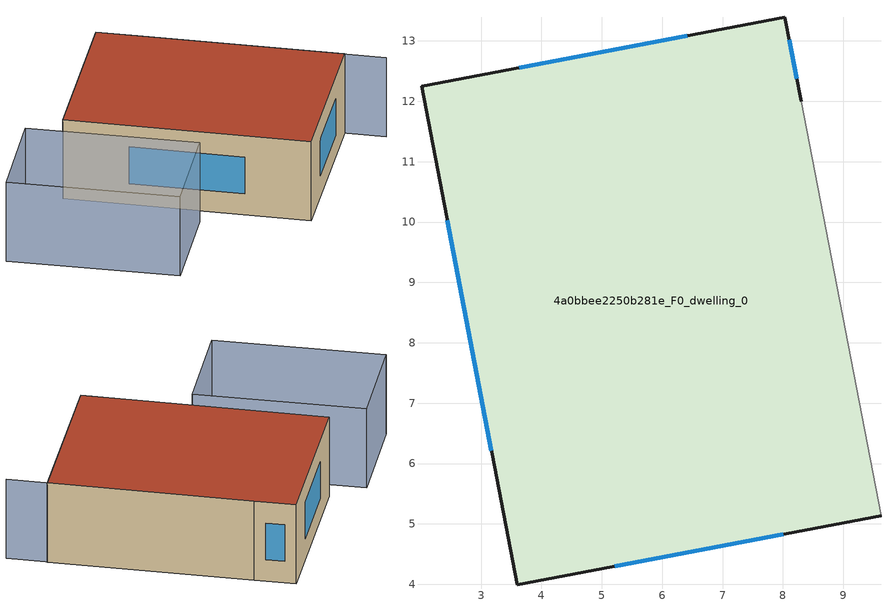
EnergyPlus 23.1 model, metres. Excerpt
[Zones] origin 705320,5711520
4a0bbee2250b281e_F0_dwelling_0
 floor ground (EU_floor_Construction): 8.03,13.39 8.3,12 9.62,5.14 3.6,3.99 2.01,12.25 z0
 wall outside (EU_wall_Construction): 8.3,12 8.03,13.39 2.01,12.25 3.6,3.99 9.62,5.14 z0:3
 wall adiabatic (EU_wall_Construction): 9.62,5.14 8.3,12 z0:3
 window (EU_Window_Construction): 6.42,13.08 3.63,12.55 / 8.23,12.37 8.11,13.02 / 5.22,4.3 8.01,4.83 / 2.44,10.03 3.17,6.21 z0.81:2.19
 roof outside (EU_roof_Construction): 9.62,5.14 8.3,12 8.03,13.39 2.01,12.25 3.6,3.99 z3
shading: 9.89,3.76 8.3,12 / 1.04,13.2 2.19,7.43 / 2.19,7.43 -1.51,6.69 / -1.51,6.69 -2.66,12.46 / -2.66,12.46 1.04,13.2 z0:3
[Building]
EU S2 Campaign: North Axis=0; Terrain=City; Solar Distribution=FullExterior
[Site:Location]
London: Latitude=51.5; Longitude=-0.5; Time Zone=0; Elevation=25
[SizingPeriod:WeatherFileDays]
AnnualSizingPeriod: Begin Month=1; Begin Day of Month=1; End Month=12; End Day of Month=31; Day of Week for Start Day=Monday; Use Weather File Daylight Saving Period=No; Use Weather File Rain and Snow Indicators=No
[MATERIAL]
EU_InternalMass_Material: Roughness=MediumRough; Thickness=0.1; Conductivity=1; Density=1800; Specific Heat=900; Thermal Absorptance=0.9; Solar Absorptance=0.7; Visible Absorptance=0.7
[MATERIAL:NOMASS] Roughness=MediumRough; Thermal Absorptance=0.9; Solar Absorptance=0.7; Visible Absorptance=0.7
Name | Thermal Resistance
EU_wall_NoMass | 0.735294
EU_roof_NoMass | 0.520833
EU_floor_NoMass | 1.81159
[WINDOWMATERIAL:SIMPLEGLAZINGSYSTEM]
EU_Window_SimpleGlazing: UFactor=3.92; Solar Heat Gain Coefficient=0.85; Visible Transmittance=0.85
[CONSTRUCTION]
EU_wall_Construction: EU_wall_NoMass
EU_roof_Construction: EU_roof_NoMass
EU_floor_Construction: EU_floor_NoMass
EU_InternalMass_Construction: EU_InternalMass_Material
EU_Window_Construction: EU_Window_SimpleGlazing
[ZONE]
4a0bbee2250b281e_F0_dwelling_0: Type=1; Multiplier=1; Ceiling Height=autocalculate; Volume=154.641; Floor Area=autocalculate; Part of Total Floor Area=Yes
[INTERNALMASS]
4a0bbee2250b281e_F0_dwelling_0_EU_InternalMass: Construction=EU_InternalMass_Construction; Zone or ZoneList=4a0bbee2250b281e_F0_dwelling_0; Surface Area=51.547
[OTHEREQUIPMENT]
EU_Step8_InternalGain_4a0bbee2250b281e_F0_dwelling_0_f000: Fuel Type=Electricity; Zone or ZoneList or Space or SpaceList=4a0bbee2250b281e_F0_dwelling_0; Schedule=EU_Step8_GainSchedule_4a0bbee2250b281e_F0_dwelling_0_f000; Design Level Calculation Method=Watts/Area; Power per Zone Floor Area=1; Fraction Latent=0; Fraction Radiant=0; Fraction Lost=0; Carbon Dioxide Generation Rate=0; EndUse Subcategory=EU_Step8_InternalGains
[ZONEVENTILATION:DESIGNFLOWRATE]
EU_ConstantAir_4a0bbee2250b281e_F0_dwelling_0: Zone or ZoneList or Space or SpaceList=4a0bbee2250b281e_F0_dwelling_0; Schedule=EU_AlwaysOn; Design Flow Rate Calculation Method=AirChanges/Hour; Air Changes per Hour=0.48; Ventilation Type=Natural; Fan Pressure Rise=0; Fan Total Efficiency=1; Constant Term Coefficient=1; Temperature Term Coefficient=0; Velocity Term Coefficient=0; Velocity Squared Term Coefficient=0; Minimum Indoor Temperature=-100; Maximum Indoor Temperature=100; Delta Temperature=-100; Minimum Outdoor Temperature=-100; Maximum Outdoor Temperature=100; Maximum Wind Speed=40
[HVACTEMPLATE:THERMOSTAT]
EU_HeatOnly_4a0bbee2250b281e_F0_dwelling_0: Constant Heating Setpoint=20; Constant Cooling Setpoint=50
[HVACTEMPLATE:ZONE:IDEALLOADSAIRSYSTEM]
4a0bbee2250b281e_F0_dwelling_0: Template Thermostat=EU_HeatOnly_4a0bbee2250b281e_F0_dwelling_0; System Availability Schedule=EU_AlwaysOn; Maximum Heating Supply Air Temperature=50; Minimum Cooling Supply Air Temperature=13; Maximum Heating Supply Air Humidity Ratio=0.0156; Minimum Cooling Supply Air Humidity Ratio=0.0077; Heating Limit=NoLimit; Cooling Limit=NoLimit; Heating Availability Schedule=EU_AlwaysOn; Cooling Availability Schedule=EU_CoolingOff; Dehumidification Control Type=ConstantSensibleHeatRatio; Cooling Sensible Heat Ratio=0.7; Dehumidification Setpoint=60; Humidification Control Type=None; Humidification Setpoint=30; Outdoor Air Method=None; Outdoor Air Flow Rate per Person=0.00944; Outdoor Air Flow Rate per Zone Floor Area=0; Outdoor Air Flow Rate per Zone=0; Demand Controlled Ventilation Type=None; Outdoor Air Economizer Type=NoEconomizer; Heat Recovery Type=None; Sensible Heat Recovery Effectiveness=0.7; Latent Heat Recovery Effectiveness=0.65
[SIZING:ZONE]
4a0bbee2250b281e_F0_dwelling_0: Zone Cooling Design Supply Air Temperature Input Method=SupplyAirTemperature; Zone Cooling Design Supply Air Temperature=13; Zone Heating Design Supply Air Temperature Input Method=SupplyAirTemperature; Zone Heating Design Supply Air Temperature=50; Zone Cooling Design Supply Air Humidity Ratio=0.008; Zone Heating Design Supply Air Humidity Ratio=0.008; Cooling Design Air Flow Method=DesignDay; Cooling Design Air Flow Rate=0; Cooling Minimum Air Flow per Zone Floor Area=0.000762; Cooling Minimum Air Flow=0; Cooling Minimum Air Flow Fraction=0.2; Heating Design Air Flow Method=DesignDay; Heating Design Air Flow Rate=0; Heating Maximum Air Flow per Zone Floor Area=0.002032; Heating Maximum Air Flow=0.141576; Heating Maximum Air Flow Fraction=0.3; Account for Dedicated Outdoor Air System=No; Dedicated Outdoor Air System Control Strategy=NeutralSupplyAir; Dedicated Outdoor Air Low Setpoint Temperature for Design=autosize; Dedicated Outdoor Air High Setpoint Temperature for Design=autosize; Zone Load Sizing Method=Sensible Load Only No Latent Load; Zone Latent Cooling Design Supply Air Humidity Ratio Input Method=HumidityRatioDifference; Zone Cooling Design Supply Air Humidity Ratio Difference=0.005; Zone Latent Heating Design Supply Air Humidity Ratio Input Method=HumidityRatioDifference; Zone Humidification Design Supply Air Humidity Ratio Difference=0.005
[SCHEDULE:CONSTANT]
Name | Hourly Value
EU_AlwaysOn | 1
EU_CoolingOff | 0
[SCHEDULE:FILE]
EU_Step8_GainSchedule_4a0bbee2250b281e_F0_dwelling_0_f000: File=../../schedules/4a0bbee2250b281e/4a0bbee2250b281e_F0_dwelling_0_f000_gain.csv; Column Number=1; Rows to Skip at Top=0; Number of Hours of Data=8760; Column Separator=Comma; Interpolate to Timestep=No; Minutes per Item=60; Adjust Schedule for Daylight Savings=Yes
